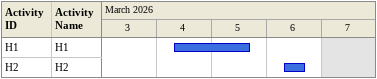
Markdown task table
| ID | Task | Start | Finish |
|---|---|---|---|
| H1 | H1 | 2026-03-04 | 2026-03-05 |
| H2 | H2 | 2026-03-06 | 2026-03-06 |
